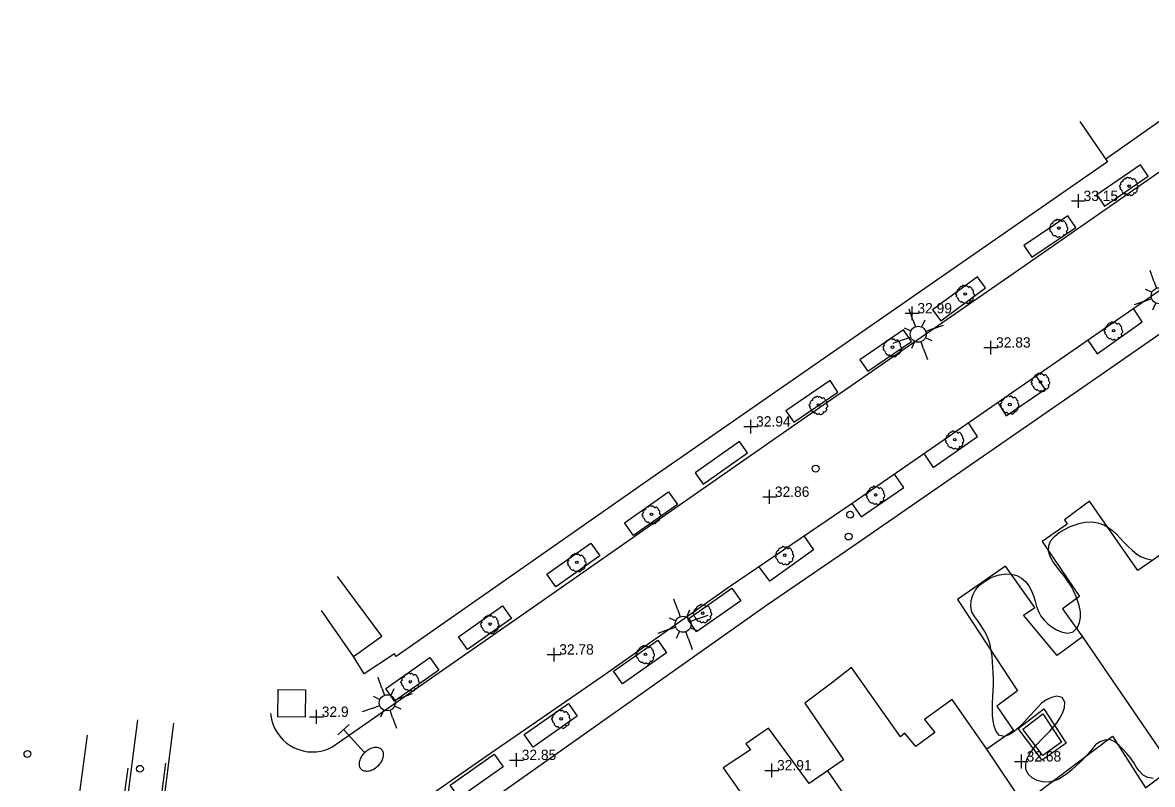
# Model space of a CAD drawing. Extents: x 471511 to 473316, y 4381952 to 4383346.
# Drawn here: x 472739.7 to 472821.9, y 4383115.9 to 4383171.2 of the extents above; entities that cross this region are included whole.
import ezdxf

# ---------------------------------------------------------------- set-up
doc = ezdxf.new("R2010")
doc.units = 0
doc.header["$LTSCALE"] = 4
doc.header["$MEASUREMENT"] = 0
doc.header["$PDMODE"] = 2
doc.header["$PDSIZE"] = 0.5
doc.layers.get('0').update_dxf_attribs({"linetype": 'CONTINUOUS'})
for name, color, linetype in [('290', 253, 'CONTINUOUS'), ('320', 141, 'CONTINUOUS'), ('350', 7, 'CONTINUOUS'), ('400', 7, 'CONTINUOUS'), ('410', 201, 'CONTINUOUS'), ('411', 12, 'CONTINUOUS'), ('413', 252, 'CONTINUOUS'), ('451', 5, 'CONTINUOUS'), ('466', 33, 'CONTINUOUS'), ('505', 60, 'CONTINUOUS'), ('7101', 7, 'CONTINUOUS'), ('7400', 2, 'CONTINUOUS'), ('7403', 1, 'CONTINUOUS'), ('7433', 32, 'CONTINUOUS'), ('7440', 7, 'CONTINUOUS'), ('7515', 53, 'CONTINUOUS')]:
    doc.layers.add(name, color=color, linetype=linetype)

# ---------------------------------------------------------------- blocks, each defined once
blk = doc.blocks.new('MOJON')
blk.add_circle((0, 0), 0.25)
blk = doc.blocks.new('ARBOL')
at = {"color": 3}
for p, q in [((-1.26, 0.07), (-1.27, -0.01)), ((-1.23, 0.15), (-1.26, 0.07)), ((-1.17, 0.24), (-1.23, 0.15)), ((-1.18, 0.48), (-1.21, 0.39)), ((-1.21, 0.39), (-1.2, 0.31)), ((-1.2, 0.31), (-1.16, 0.22)), ((-1.11, 0.55), (-1.18, 0.48)), ((-1.03, 0.59), (-1.11, 0.55)), ((-1.01, 0.67), (-1.03, 0.59)), ((-0.96, 0.76), (-1.01, 0.67)), ((-0.92, 0.97), (-0.96, 0.88)), ((-0.96, 0.88), (-0.96, 0.7)), ((-0.85, 1.04), (-0.92, 0.97)), ((-0.77, 1.08), (-0.85, 1.04)), ((-0.7, 1.09), (-0.77, 1.08)), ((-0.5, 1.09), (-0.7, 1.09)), ((-0.49, 1.11), (-0.5, 1.08)), ((-0.46, 1.23), (-0.49, 1.11)), ((-0.38, 1.32), (-0.46, 1.23)), ((-0.31, 1.35), (-0.38, 1.32)), ((-0.23, 1.36), (-0.31, 1.35)), ((-0.11, 1.36), (-0.23, 1.36)), ((0, 1.35), (-0.11, 1.36)), ((0.07, 1.26), (0, 1.35)), ((0.12, 1.18), (0.07, 1.26)), ((0.17, 1.25), (0.12, 1.16)), ((0.12, 1.16), (0.12, 1.16)), ((0.24, 1.31), (0.17, 1.25)), ((0.32, 1.32), (0.24, 1.31)), ((0.39, 1.31), (0.32, 1.32)), ((0.55, 1.31), (0.39, 1.31)), ((0.62, 1.26), (0.55, 1.31)), ((0.7, 1.22), (0.62, 1.26)), ((0.76, 1.14), (0.7, 1.22)), ((0.77, 0.97), (0.7, 0.98)), ((0.77, 1.05), (0.76, 1.14)), ((0.77, 0.97), (0.77, 1.05)), ((0.86, 0.95), (0.77, 0.97)), ((0.96, 0.93), (0.86, 0.95)), ((1.03, 0.87), (0.96, 0.93)), ((1.07, 0.79), (1.03, 0.87)), ((1.08, 0.7), (1.07, 0.79)), ((1.1, 0.49), (1.07, 0.51)), ((1.08, 0.6), (1.08, 0.7)), ((1.09, 0.52), (1.08, 0.6)), ((1.17, 0.48), (1.1, 0.49)), ((1.25, 0.41), (1.17, 0.48)), ((1.29, 0.32), (1.25, 0.41)), ((1.3, 0.24), (1.29, 0.32)), ((1.3, 0.15), (1.3, 0.24)), ((1.31, 0.06), (1.3, 0.15)), ((1.31, -0.03), (1.31, 0.06)), ((-1.27, -0.01), (-1.26, -0.13)), ((-1.26, -0.13), (-1.26, -0.21)), ((-1.26, -0.21), (-1.23, -0.3)), ((-1.23, -0.3), (-1.16, -0.32)), ((-1.16, -0.32), (-1.08, -0.34)), ((-1.08, -0.34), (-1.01, -0.35)), ((-1.01, -0.35), (-0.95, -0.35)), ((-0.96, -0.38), (-1.01, -0.49)), ((-1.01, -0.49), (-1, -0.58)), ((-1, -0.58), (-0.96, -0.66)), ((-0.96, -0.66), (-0.96, -0.74)), ((-0.96, -0.74), (-0.88, -0.8)), ((-0.88, -0.8), (-0.8, -0.81)), ((-0.8, -0.81), (-0.72, -0.81)), ((-0.76, -0.81), (-0.75, -0.9)), ((-0.75, -0.9), (-0.73, -0.98)), ((-0.73, -0.98), (-0.68, -1.07)), ((-0.68, -1.07), (-0.61, -1.15)), ((-0.61, -1.15), (-0.53, -1.14)), ((-0.53, -1.14), (-0.45, -1.12)), ((-0.45, -1.12), (-0.37, -1.07)), ((-0.37, -1.05), (-0.37, -1.15)), ((-0.37, -1.15), (-0.27, -1.21)), ((-0.27, -1.21), (-0.19, -1.22)), ((-0.19, -1.22), (-0.07, -1.22)), ((-0.07, -1.22), (0.01, -1.25)), ((0.01, -1.25), (0.08, -1.22)), ((0.08, -1.22), (0.16, -1.16)), ((0.16, -1.16), (0.18, -1.08)), ((0.18, -1.11), (0.25, -1.15)), ((0.25, -1.15), (0.32, -1.16)), ((0.32, -1.16), (0.4, -1.16)), ((0.4, -1.16), (0.47, -1.18)), ((0.47, -1.18), (0.55, -1.16)), ((0.55, -1.16), (0.62, -1.14)), ((0.62, -1.14), (0.7, -1.09)), ((0.7, -1.09), (0.75, -0.93)), ((0.78, -0.99), (0.74, -0.96)), ((0.85, -0.98), (0.78, -0.99)), ((0.93, -0.93), (0.85, -0.98)), ((1.02, -0.92), (0.93, -0.93)), ((1.06, -0.69), (0.98, -0.69)), ((1.06, -0.85), (1.02, -0.92)), ((1.03, -0.69), (1.05, -0.77)), ((1.05, -0.77), (1.06, -0.85)), ((1.13, -0.65), (1.06, -0.69)), ((1.2, -0.61), (1.13, -0.65)), ((1.2, -0.21), (1.27, -0.14)), ((1.2, -0.6), (1.21, -0.59)), ((1.22, -0.31), (1.21, -0.23)), ((1.21, -0.41), (1.22, -0.31)), ((1.21, -0.51), (1.21, -0.41)), ((1.21, -0.59), (1.21, -0.51)), ((1.27, -0.14), (1.31, -0.03))]:
    blk.add_line(p, q, dxfattribs=at)
at = {"color": 25}
blk.add_circle((0, 0), 0.19, dxfattribs=at)
blk = doc.blocks.new('FAROLA')
at = {"color": 7}
for p, q in [((0.43, 1.04), (0.75, 1.8)), ((-0.43, 1.04), (-0.22, 0.54)), ((0.43, 1.04), (0.22, 0.54)), ((-1.04, 0.43), (-1.8, 0.75)), ((-1.04, 0.43), (-0.54, 0.22)), ((1.04, 0.43), (0.54, 0.22)), ((-1.04, -0.43), (-0.54, -0.22)), ((-0.43, -1.04), (-0.22, -0.54)), ((0.43, -1.04), (0.22, -0.54)), ((1.04, -0.43), (0.54, -0.22)), ((1.04, -0.43), (1.8, -0.75)), ((-0.43, -1.04), (-0.75, -1.8))]:
    blk.add_line(p, q, dxfattribs=at)
blk.add_circle((0, 0), 0.58, dxfattribs=at)
blk = doc.blocks.new('STRAFIC')
at = {"color": 1}
blk.add_lwpolyline([(-0.03, 3.64, 0.07), (-0.44, 3.59, 0.08), (-0.76, 3.44, 0.11), (-0.99, 3.21, 0.14), (-1.06, 2.96, 0.14), (-0.99, 2.71, 0.11), (-0.76, 2.48, 0.08), (-0.44, 2.33, 0.07), (-0.03, 2.28, 0.07), (0.38, 2.33, 0.08), (0.7, 2.48, 0.11), (0.93, 2.71, 0.14), (1, 2.96, 0.14), (0.93, 3.21, 0.11), (0.7, 3.44, 0.08), (0.38, 3.59, 0.07)], format="xyb", close=True, dxfattribs=at)
for points in [[(0, 0), (0, 2.25)], [(-0.56, 0), (0.56, 0)]]:
    blk.add_lwpolyline(points, dxfattribs=at)
blk = doc.blocks.new('ALCORQUE')
at = {"color": 1}
blk.add_lwpolyline([(-1, 1), (1, 1), (1, -1), (-1, -1)], close=True, dxfattribs=at)
blk = doc.blocks.new('COTA')
at = {"color": 7}
blk.add_point((0, 0), dxfattribs=at)

msp = doc.modelspace()

# ---------------------------------------------------------------- linework, layer by layer
at = {"layer": '290'}
for points in [[(472744.432, 4383119.438, 37.186), (472743.315, 4383111.138, 37.756)], [(472746.473, 4383110.248, 37.699), (472747.411, 4383117.043, 37.279)]]:
    msp.add_polyline3d(points, dxfattribs=at)
at = {"layer": '320'}
msp.add_polyline3d([(472813.965, 4383121.348, 33.722), (472815.588, 4383118.862, 33.591), (472813.839, 4383117.612, 33.606), (472812.099, 4383119.936, 33.591)], close=True, dxfattribs=at)
at = {"layer": '350'}
msp.add_polyline3d([(472812.448, 4383119.887, 33.593), (472813.902, 4383120.987, 33.707), (472815.248, 4383118.926, 33.602), (472813.893, 4383117.958, 33.604)], close=True, dxfattribs=at)
at = {"layer": '400'}
for points in [[(472816.595, 4383164.057, 36.734), (472818.603, 4383161.115, 37.053), (472785.094, 4383137.88, 36.872)], [(472793.812, 4383128.879, 37.024), (472800.006, 4383133.125, 36.885), (472818.766, 4383146.084, 36.972), (472837.131, 4383158.861, 36.972)], [(472785.094, 4383137.88, 36.872), (472766.901, 4383125.161, 36.542), (472766.764, 4383125.362, 36.122), (472764.56, 4383123.906, 36.092), (472763.783, 4383125.158, 35.522), (472765.848, 4383126.637, 37.172), (472762.634, 4383130.963, 37.142)], [(472824.549, 4383134.001, 35.044), (472820.802, 4383131.398, 36.494), (472817.294, 4383136.442, 36.102), (472815.465, 4383135.092, 36.276), (472815.675, 4383134.787, 36.262), (472813.85, 4383133.506, 35.624), (472816.566, 4383129.514, 35.624), (472815.319, 4383128.629, 34.87), (472816.785, 4383126.578, 34.493), (472814.929, 4383125.241, 34.058), (472812.495, 4383128.16, 34.739), (472813.312, 4383128.724, 35), (472811.194, 4383131.731, 35.435), (472807.702, 4383129.294, 36.508), (472812.065, 4383122.662, 34.362), (472810.558, 4383121.541, 34.362), (472811.763, 4383119.791, 34.362), (472809.83, 4383118.434, 34.696), (472807.305, 4383122.045, 34.377), (472805.301, 4383120.587, 33.492), (472806.039, 4383119.641, 33.463), (472804.667, 4383118.612, 33.463), (472803.876, 4383119.581, 36.225), (472803.543, 4383119.322, 36.225), (472799.979, 4383124.35, 35.812), (472798.533, 4383123.232, 35.692)], [(472756.841, 4383102.752, 36.806), (472793.812, 4383128.879, 37.024)], [(472798.533, 4383123.232, 35.692), (472796.595, 4383121.776, 35.763), (472799.401, 4383117.64, 35.749), (472796.919, 4383115.918, 35.735), (472793.954, 4383119.953, 36.51), (472792.313, 4383118.801, 36.115), (472792.641, 4383118.382, 35.735), (472790.651, 4383117.057, 36.75), (472793.744, 4383112.693, 36.75)]]:
    msp.add_polyline3d(points, dxfattribs=at)
msp.add_polyline3d([(472825.423, 4383114.219, 34.645), (472816.794, 4383108.076, 34.601), (472815.312, 4383110.222, 34.601), (472816.324, 4383110.927, 34.601), (472813.332, 4383115.138, 35.268), (472818.965, 4383119.369, 35.268), (472821.349, 4383115.605, 34.34), (472823.29, 4383117.059, 34.369)], close=True, dxfattribs=at)
at = {"layer": '410'}
for points in [[(472826.093, 4383171.236, 35.487), (472823.72, 4383164.992, 34.979), (472818.471, 4383161.309, 35.139)], [(472763.783, 4383125.158, 35.522), (472761.456, 4383128.511, 35.057)], [(472816.785, 4383126.578, 34.541), (472823.29, 4383117.059, 34.541)], [(472815.312, 4383110.222, 34.548), (472809.83, 4383118.434, 34.548)], [(472808.514, 4383101.961, 34.536), (472798.26, 4383116.848, 34.522)]]:
    msp.add_polyline3d(points, dxfattribs=at)
at = {"layer": '411'}
for points in [[(472757.762, 4383121.024, 32.854), (472757.797, 4383120.752, 32.856), (472757.859, 4383120.472, 32.858), (472757.952, 4383120.188, 32.859), (472758.077, 4383119.904, 32.861), (472758.235, 4383119.626, 32.861), (472758.427, 4383119.36, 32.861), (472758.651, 4383119.11, 32.861), (472758.906, 4383118.884, 32.86), (472759.187, 4383118.685, 32.859), (472759.489, 4383118.518, 32.857), (472759.807, 4383118.388, 32.854), (472760.135, 4383118.294, 32.851), (472760.466, 4383118.238, 32.848), (472760.794, 4383118.219, 32.844), (472761.113, 4383118.234, 32.84), (472761.42, 4383118.281, 32.836), (472761.709, 4383118.355, 32.832), (472761.979, 4383118.452, 32.828), (472762.227, 4383118.568, 32.824), (472776.394, 4383128.424, 32.834), (472786.91, 4383135.771, 32.819), (472796.406, 4383142.376, 32.819), (472812.046, 4383153.212, 32.891), (472830.438, 4383166.002, 32.986)], [(472822.405, 4383151.773, 32.902), (472800.104, 4383136.339, 32.953), (472791.197, 4383130.268, 32.692), (472781.839, 4383123.678, 32.737), (472773.756, 4383118.115, 32.827), (472762.692, 4383110.419, 32.632)], [(472817.163, 4383148.145, 32.914), (472817.834, 4383147.156, 32.958), (472821.118, 4383149.491, 32.929), (472820.485, 4383150.444, 32.907)], [(472810.634, 4383143.626, 32.929), (472811.239, 4383142.663, 32.871), (472814.056, 4383144.599, 32.9), (472813.419, 4383145.554, 32.923)], [(472805.255, 4383139.903, 32.941), (472805.935, 4383138.9, 32.956), (472809.153, 4383141.138, 32.941), (472808.487, 4383142.14, 32.934)], [(472800.017, 4383136.28, 32.95), (472800.699, 4383135.309, 32.921), (472803.786, 4383137.454, 32.936), (472803.103, 4383138.415, 32.946)], [(472796.53, 4383133.918, 32.866), (472797.229, 4383132.9, 32.851), (472794.051, 4383130.624, 32.866), (472793.276, 4383131.685, 32.753)], [(472746.747, 4383109.845, 37.804), (472748.111, 4383120.564, 37.264)]]:
    msp.add_polyline3d(points, dxfattribs=at)
for points in [[(472821.001, 4383160.894, 33.073), (472817.818, 4383158.711, 33.058), (472818.375, 4383157.9, 33.029), (472821.558, 4383160.083, 33.044)], [(472815.721, 4383157.199, 33.015), (472812.518, 4383155.033, 32.986), (472813.099, 4383154.174, 32.957), (472816.302, 4383156.341, 32.985)], [(472809.149, 4383152.762, 33.044), (472805.885, 4383150.367, 32.985), (472806.472, 4383149.568, 32.942), (472809.736, 4383151.963, 33.001)], [(472803.78, 4383148.892, 32.949), (472800.607, 4383146.733, 32.949), (472801.172, 4383145.903, 32.935), (472804.345, 4383148.061, 32.935)], [(472798.432, 4383145.21, 32.964), (472795.222, 4383143.027, 32.949), (472795.795, 4383142.185, 32.935), (472799.005, 4383144.368, 32.95)], [(472791.843, 4383140.775, 32.964), (472788.637, 4383138.506, 32.949), (472789.218, 4383137.685, 32.862), (472792.424, 4383139.955, 32.877)]]:
    msp.add_polyline3d(points, close=True, dxfattribs=at)
at = {"layer": '413'}
msp.add_polyline3d([(472750.116, 4383117.396, 38.175), (472748.61, 4383105.637, 38.61), (472747.283, 4383095.516, 39.015), (472745.897, 4383086.16, 39.315), (472744.203, 4383071.86, 39.84), (472742.832, 4383060.552, 39.915), (472742.382, 4383049.592, 40.245), (472742.082, 4383035.244, 40.08), (472742.471, 4383029.277, 39.765), (472743.42, 4383021.476, 39.66), (472744.58, 4383015.312, 39.405), (472746.584, 4383007.222, 39.105), (472748.064, 4383002.603, 38.895), (472751.664, 4382992.94, 38.415), (472754.633, 4382985.868, 37.605), (472757.682, 4382979.16, 37.035), (472762.031, 4382970.505, 35.955), (472766.415, 4382961.856, 35.295), (472771.964, 4382950.828, 34.275), (472775.812, 4382943.287, 33.615), (472781.744, 4382931.496, 32.535)], dxfattribs=at)
at = {"layer": '451'}
msp.add_polyline3d([(472742.701, 4383051.629, 39.436), (472742.878, 4383055.668, 39.484), (472743.097, 4383057.99, 39.439), (472744.033, 4383067.071, 39.394), (472744.844, 4383074.203, 39.244), (472746.151, 4383085.093, 38.914), (472747.805, 4383097.489, 38.419), (472749.375, 4383109.589, 37.804), (472750.739, 4383120.308, 37.264)], dxfattribs=at)
at = {"layer": '466'}
for points in [[(472787.34, 4383136.215, 32.869), (472784.135, 4383133.961, 32.869), (472783.487, 4383134.883, 32.869), (472786.691, 4383137.137, 32.869)], [(472781.695, 4383132.467, 32.869), (472778.49, 4383130.213, 32.869), (472777.842, 4383131.134, 32.869), (472781.047, 4383133.388, 32.869)], [(472791.937, 4383129.206, 32.869), (472788.732, 4383126.952, 32.869), (472788.084, 4383127.874, 32.869), (472791.289, 4383130.128, 32.869)], [(472775.274, 4383127.92, 32.869), (472772.069, 4383125.666, 32.869), (472771.421, 4383126.588, 32.869), (472774.626, 4383128.842, 32.869)], [(472786.554, 4383125.43, 32.869), (472783.349, 4383123.176, 32.869), (472782.701, 4383124.098, 32.869), (472785.906, 4383126.352, 32.869)], [(472769.988, 4383124.156, 32.869), (472766.783, 4383121.902, 32.869), (472766.135, 4383122.824, 32.869), (472769.34, 4383125.078, 32.869)], [(472780.059, 4383120.833, 32.869), (472776.854, 4383118.579, 32.869), (472776.206, 4383119.5, 32.869), (472779.41, 4383121.754, 32.869)], [(472774.671, 4383117.129, 32.869), (472771.466, 4383114.875, 32.869), (472770.818, 4383115.797, 32.869), (472774.023, 4383118.05, 32.869)]]:
    msp.add_polyline3d(points, close=True, dxfattribs=at)
at = {"layer": '505'}
msp.add_polyline3d([(472821.918, 4383116.292, 34.49), (472821.533, 4383116.356, 34.49), (472821.181, 4383116.538, 34.49), (472820.898, 4383116.838, 34.49), (472820.684, 4383117.146, 34.49), (472820.476, 4383117.483, 34.49), (472820.25, 4383117.805, 34.49), (472820.012, 4383118.11, 34.49), (472819.717, 4383118.426, 34.49), (472819.445, 4383118.693, 34.49), (472819.139, 4383118.952, 34.49), (472818.775, 4383119.118, 34.49), (472818.392, 4383119.083, 34.49), (472818.041, 4383118.944, 34.49), (472817.728, 4383118.727, 34.49), (472817.446, 4383118.408, 34.49), (472817.167, 4383118.068, 34.49), (472816.88, 4383117.75, 34.49), (472816.616, 4383117.483, 34.49), (472816.33, 4383117.216, 34.49), (472816.027, 4383116.949, 34.49), (472815.711, 4383116.688, 34.49), (472815.391, 4383116.449, 34.49), (472815.064, 4383116.254, 34.49), (472814.668, 4383116.097, 34.49), (472814.292, 4383116.029, 34.483), (472813.877, 4383116.05, 34.461), (472813.482, 4383116.156, 34.432), (472813.11, 4383116.339, 34.417), (472812.831, 4383116.611, 34.417), (472812.67, 4383116.96, 34.432), (472812.658, 4383117.365, 34.432), (472812.764, 4383117.744, 34.432), (472812.974, 4383118.137, 34.432), (472813.21, 4383118.468, 34.432), (472813.488, 4383118.791, 34.432), (472813.783, 4383119.105, 34.432), (472814.089, 4383119.411, 34.432), (472814.396, 4383119.725, 34.432), (472814.678, 4383120.044, 34.432), (472814.932, 4383120.368, 34.432), (472815.143, 4383120.687, 34.432), (472815.341, 4383121.081, 34.432), (472815.467, 4383121.455, 34.432), (472815.507, 4383121.837, 34.432), (472815.313, 4383122.184, 34.461), (472814.919, 4383122.267, 34.461), (472814.534, 4383122.187, 34.446), (472814.16, 4383122.015, 34.446), (472813.834, 4383121.794, 34.446), (472813.557, 4383121.499, 34.446), (472813.275, 4383121.193, 34.446), (472812.997, 4383120.89, 34.446), (472812.724, 4383120.599, 34.446), (472812.464, 4383120.32, 34.446), (472812.151, 4383120.009, 34.446), (472811.845, 4383119.742, 34.446), (472811.492, 4383119.496, 34.446), (472811.112, 4383119.342, 34.454), (472810.74, 4383119.414, 34.483), (472810.505, 4383119.716, 34.519), (472810.366, 4383120.105, 34.548), (472810.291, 4383120.494, 34.548), (472810.248, 4383120.905, 34.548), (472810.238, 4383121.338, 34.548), (472810.244, 4383121.779, 34.548), (472810.266, 4383122.231, 34.548), (472810.285, 4383122.679, 34.562), (472810.301, 4383123.121, 34.599), (472810.304, 4383123.551, 34.62), (472810.295, 4383123.961, 34.62), (472810.272, 4383124.36, 34.606), (472810.25, 4383124.746, 34.606), (472810.207, 4383125.185, 34.606), (472810.15, 4383125.603, 34.606), (472810.071, 4383126.004, 34.606), (472809.947, 4383126.403, 34.642), (472809.783, 4383126.777, 34.758), (472809.591, 4383127.125, 34.925), (472809.374, 4383127.451, 35.092), (472809.162, 4383127.753, 35.237), (472808.956, 4383128.041, 35.374), (472808.741, 4383128.372, 35.476), (472808.662, 4383128.798, 35.469), (472808.693, 4383129.241, 35.469), (472808.807, 4383129.628, 35.469), (472809.006, 4383129.999, 35.469), (472809.293, 4383130.338, 35.461), (472809.647, 4383130.621, 35.44), (472810.055, 4383130.851, 35.396), (472810.399, 4383130.996, 35.353), (472810.756, 4383131.102, 35.295), (472811.204, 4383131.169, 35.237), (472811.623, 4383131.148, 35.186), (472812.015, 4383131.046, 35.164), (472812.356, 4383130.859, 35.135), (472812.645, 4383130.6, 35.135), (472812.877, 4383130.284, 35.121), (472813.062, 4383129.934, 35.106), (472813.21, 4383129.557, 35.106), (472813.333, 4383129.172, 35.106), (472813.448, 4383128.796, 35.106), (472813.58, 4383128.436, 35.106), (472813.756, 4383128.096, 35.106), (472813.982, 4383127.795, 35.077), (472814.26, 4383127.522, 35.019), (472814.569, 4383127.285, 34.932), (472814.897, 4383127.086, 34.845), (472815.306, 4383126.922, 34.78), (472815.706, 4383126.859, 34.773), (472816.109, 4383126.957, 34.787), (472816.405, 4383127.257, 34.787), (472816.57, 4383127.627, 34.773), (472816.638, 4383128, 34.773), (472816.631, 4383128.416, 34.773), (472816.535, 4383128.861, 34.773), (472816.421, 4383129.218, 34.773), (472816.283, 4383129.577, 34.773), (472816.124, 4383129.932, 34.773), (472815.944, 4383130.272, 34.773), (472815.697, 4383130.664, 34.773), (472815.423, 4383131.038, 34.773), (472815.136, 4383131.393, 34.773), (472814.856, 4383131.739, 34.773), (472814.617, 4383132.075, 34.773), (472814.435, 4383132.417, 34.773), (472814.316, 4383132.824, 34.773), (472814.328, 4383133.215, 34.773), (472814.479, 4383133.582, 34.773), (472814.764, 4383133.911, 34.765), (472815.087, 4383134.161, 34.758), (472815.461, 4383134.396, 34.744), (472815.88, 4383134.601, 34.744), (472816.24, 4383134.737, 34.744), (472816.612, 4383134.844, 34.758), (472816.982, 4383134.911, 34.758), (472817.446, 4383134.939, 34.758), (472817.895, 4383134.881, 34.758), (472818.329, 4383134.725, 34.758), (472818.656, 4383134.54, 34.758), (472818.966, 4383134.309, 34.758), (472819.251, 4383134.046, 34.758), (472819.523, 4383133.768, 34.758), (472819.781, 4383133.48, 34.758), (472820.095, 4383133.146, 34.758), (472820.41, 4383132.852, 34.758), (472820.722, 4383132.603, 34.758), (472821.048, 4383132.41, 34.758), (472821.458, 4383132.25, 34.758), (472821.891, 4383132.171, 34.758)], dxfattribs=at)

# ---------------------------------------------------------------- block references
at = {"layer": '7101'}
for p in [(472816.479, 4383158.271, 33.147), (472804.401, 4383150.103, 32.988), (472810.118, 4383147.611, 32.833), (472792.675, 4383141.873, 32.944), (472794.04, 4383136.763, 32.855), (472778.367, 4383125.3, 32.779), (472761.106, 4383120.771, 32.899), (472775.64, 4383117.635, 32.854), (472812.341, 4383117.524, 32.679), (472794.198, 4383116.883, 32.911)]:
    msp.add_blockref('COTA', p, dxfattribs=at)
at = {"layer": '7400', "rotation": 222.6000043791743}
for p in [(472822.359, 4383151.381, 32.746), (472804.838, 4383148.58, 32.862), (472787.746, 4383127.502, 32.989), (472766.246, 4383121.793, 33.184)]:
    msp.add_blockref('FAROLA', p, dxfattribs=at)
at = {"layer": '7403', "rotation": 222.6000043791743}
msp.add_blockref('STRAFIC', (472763.062, 4383119.846, 32.884), dxfattribs=at)
at = {"layer": '7433', "rotation": 179.3000016628342}
msp.add_blockref('ALCORQUE', (472759.298, 4383121.752, 32.899), dxfattribs=at)
at = {"layer": '7440', "rotation": 222.6000043791743}
for p in [(472797.392, 4383138.817, 32.819), (472799.889, 4383135.467, 32.906), (472799.783, 4383133.88, 32.964), (472740.094, 4383118.073, 37.381), (472748.267, 4383116.995, 37.381)]:
    msp.add_blockref('MOJON', p, dxfattribs=at)
at = {"layer": '7515', "xscale": 0.5, "yscale": 0.5, "zscale": 0.5, "rotation": 222.6000043791743}
for p in [(472820.165, 4383159.355, 35.82), (472815.056, 4383156.303, 35.683), (472808.257, 4383151.509, 36.139), (472819.042, 4383148.844, 35.965), (472802.963, 4383147.637, 35.704), (472813.735, 4383145.113, 35.98), (472797.599, 4383143.438, 35.951), (472811.496, 4383143.478, 35.994), (472807.492, 4383140.92, 36.067), (472801.745, 4383136.902, 36.313), (472785.457, 4383135.491, 33.049), (472795.133, 4383132.521, 36.531), (472780.028, 4383132.004, 33.139), (472789.172, 4383128.307, 34.039), (472773.716, 4383127.518, 32.839), (472785.009, 4383125.317, 34.369), (472767.922, 4383123.326, 33.064), (472778.888, 4383120.63, 33.979)]:
    msp.add_blockref('ARBOL', p, dxfattribs=at)

# ---------------------------------------------------------------- texts
at = {"layer": '7101'}
for s, p in [('33.15', (472816.859, 4383158.271, 33.15)), ('32.99', (472804.781, 4383150.103, 32.99)), ('32.83', (472810.498, 4383147.611, 32.83)), ('32.94', (472793.055, 4383141.873, 32.94)), ('32.86', (472794.42, 4383136.763, 32.86)), ('32.78', (472778.747, 4383125.3, 32.78)), ('32.9', (472761.486, 4383120.771, 32.9)), ('32.85', (472776.02, 4383117.635, 32.85)), ('32.91', (472794.578, 4383116.883, 32.91)), ('32.68', (472812.721, 4383117.524, 32.68))]:
    msp.add_text(s, height=0.75, dxfattribs=at).set_placement(p)

doc.saveas('drawing.dxf')
